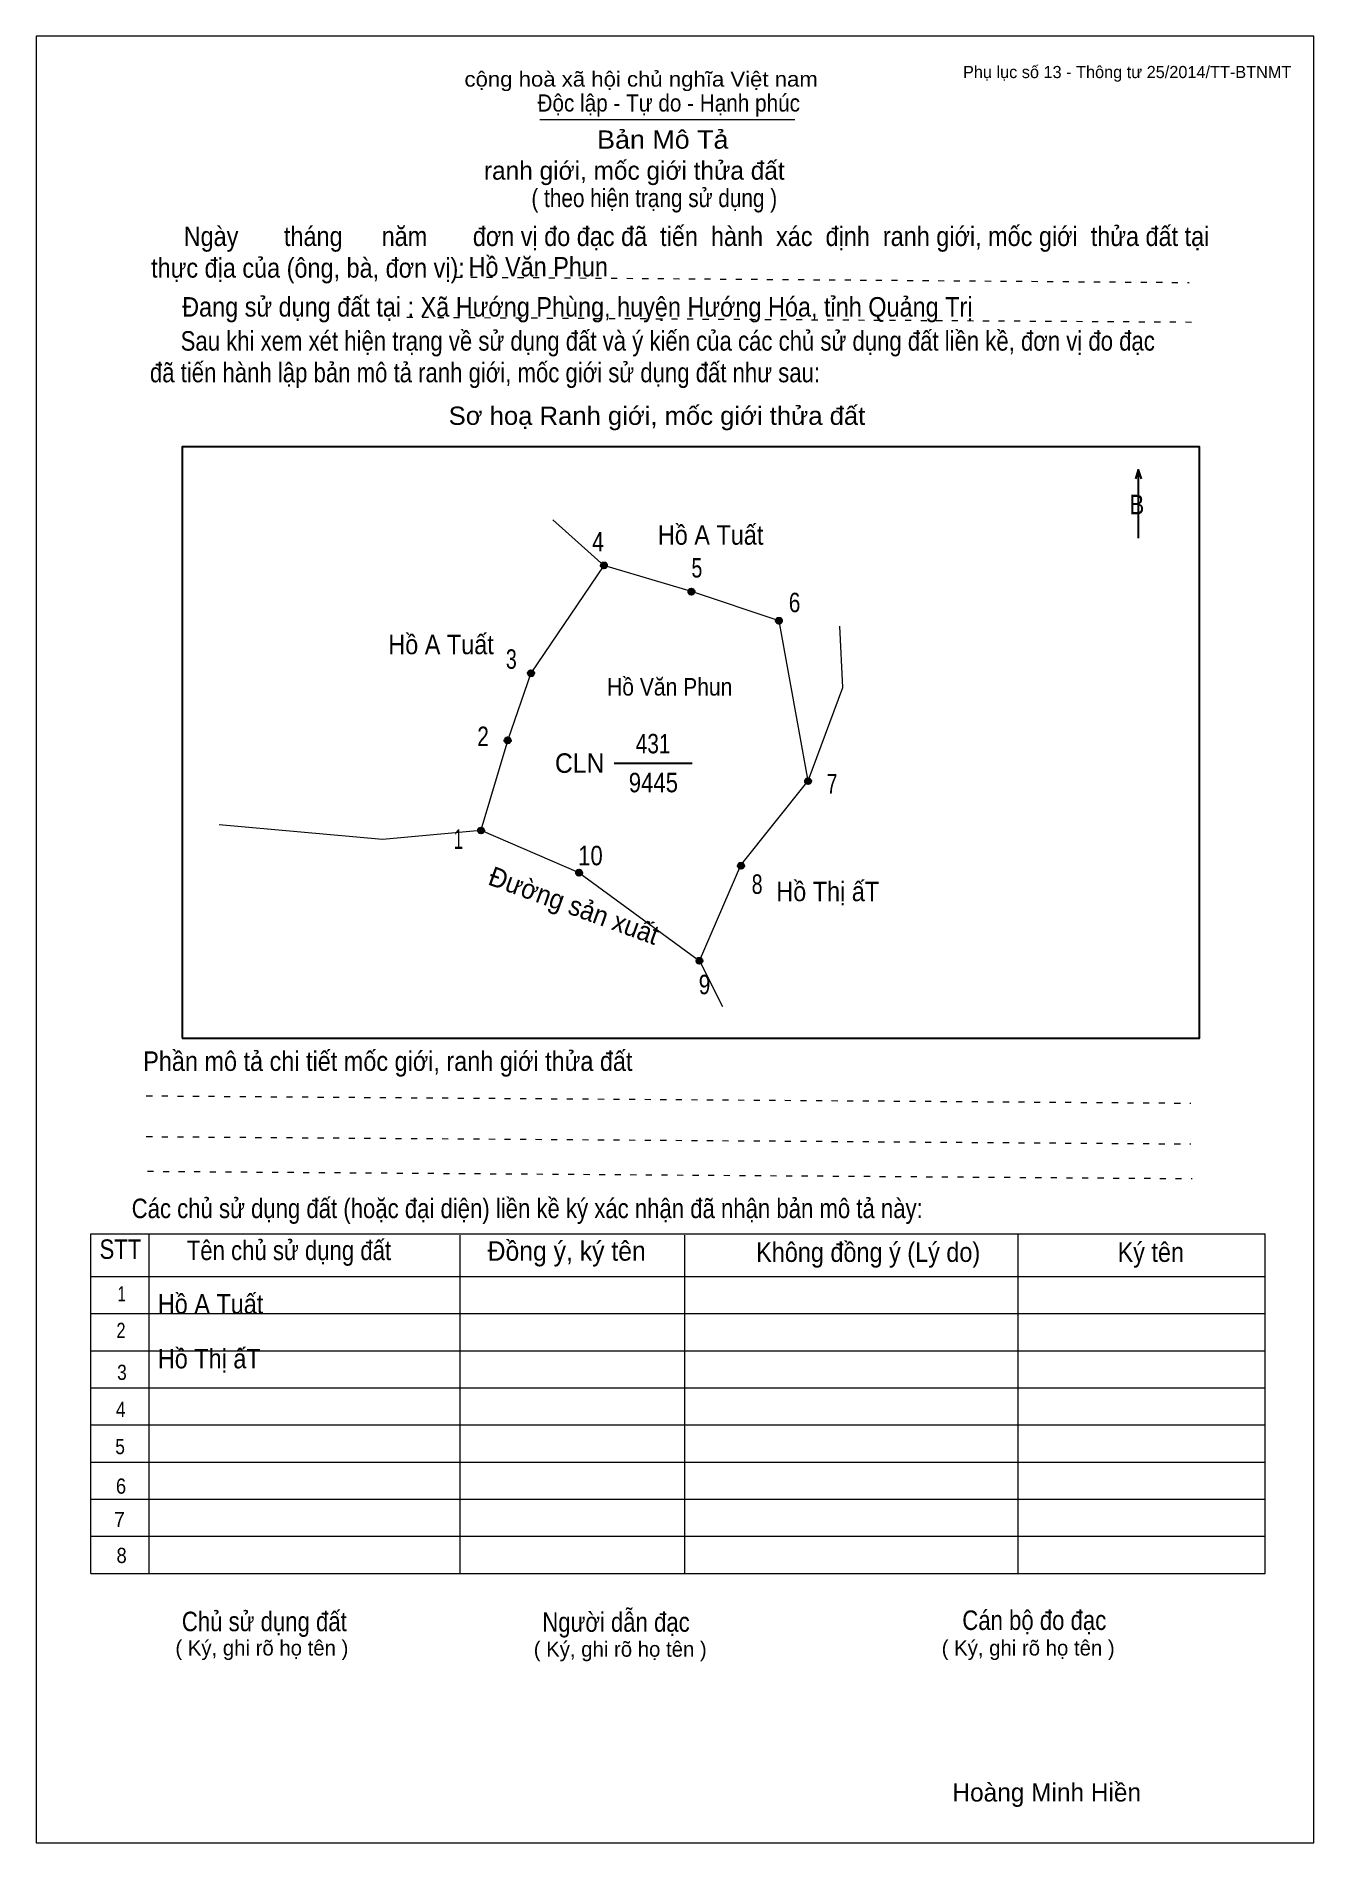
# Model space of a CAD drawing. Header units: centimetres. Extents: x 0 to 21, y 0 to 29.7.
import ezdxf
from ezdxf.enums import TextEntityAlignment as Align

# ---------------------------------------------------------------- set-up
doc = ezdxf.new("R2010")
doc.units = ezdxf.units.CM
doc.header["$LTSCALE"] = 0.13
doc.linetypes.add('DOTTED', pattern=[1.5, 0.3, -1.2])
for name, color, linetype, lineweight in [('1', 7, 'Continuous', 13), ('32', 7, 'Continuous', 25), ('33', 7, 'Continuous', 25), ('61', 7, 'Continuous', 13), ('62', 7, 'Continuous', 13)]:
    doc.layers.add(name, color=color, linetype=linetype, lineweight=lineweight)
for name, color, linetype in [('34', 7, 'Continuous'), ('45', 7, 'Continuous'), ('63', 7, 'Continuous')]:
    doc.layers.add(name, color=color, linetype=linetype)

msp = doc.modelspace()

# ---------------------------------------------------------------- hatches: boundary and pattern name
at = {"layer": '32'}
for points in [[(9.3812, 21, 1), (9.2812, 21, 1)], [(10.8195, 20.5685, 1), (10.7195, 20.5685, 1)], [(12.2577, 20.0891, 1), (12.1577, 20.0891, 1)], [(8.1827, 19.2261, 1), (8.0827, 19.2261, 1)], [(7.7991, 18.1235, 1), (7.6991, 18.1235, 1)], [(12.7372, 17.4523, 1), (12.6372, 17.4523, 1)], [(7.3633, 16.6421, 1), (7.2633, 16.6421, 1)], [(11.6345, 16.062, 1), (11.5345, 16.062, 1)], [(8.9732, 15.9483, 1), (8.8732, 15.9483, 1)], [(10.9523, 14.5, 1), (10.8523, 14.5, 1)]]:
    msp.add_hatch(color=256, dxfattribs=at).paths.add_polyline_path(points)

# ---------------------------------------------------------------- linework, layer by layer
at = {"layer": '1'}
msp.add_lwpolyline([(21, 0), (21, 29.7), (0, 29.7), (0, 0)], close=True, dxfattribs=at)
at = {"layer": '32'}
for centre in [(9.3312, 21), (10.7695, 20.5685), (12.2077, 20.0891), (8.1327, 19.2261), (7.7491, 18.1235), (12.6872, 17.4523), (7.3133, 16.6421), (11.5845, 16.062), (8.9232, 15.9483), (10.9023, 14.5)]:
    msp.add_circle(centre, 0.05, dxfattribs=at)
at = {"layer": '33'}
msp.add_line((9.5, 17.75), (10.78, 17.75), dxfattribs=at)
at = {"layer": '61'}
for p, q in [((8.49, 21.75), (9.33, 21)), ((10.9, 14.5), (11.28, 13.75))]:
    msp.add_line(p, q, dxfattribs=at)
for points in [[(9.33, 21), (8.13, 19.23), (7.75, 18.13), (7.31, 16.65)], [(12.69, 17.46), (12.21, 20.09), (10.77, 20.57), (9.33, 21)], [(12.69, 17.46), (13.26, 18.99), (13.21, 20)], [(10.9, 14.5), (11.58, 16.07), (12.69, 17.46)], [(3.01, 16.74), (5.69, 16.5), (7.31, 16.65)], [(7.31, 16.65), (8.92, 15.95), (10.9, 14.5)]]:
    msp.add_lwpolyline(points, dxfattribs=at)
at = {"layer": '62'}
for p, q in [((8.28, 28.33), (12.47, 28.33)), ((0.9, 10.01), (20.2, 10.01)), ((0.9, 4.43), (0.9, 10.01)), ((1.86, 4.43), (1.86, 10.01)), ((6.97, 4.43), (6.97, 9.99)), ((10.66, 4.43), (10.66, 9.99)), ((16.14, 4.43), (16.14, 10.01)), ((20.2, 4.43), (20.2, 10.01)), ((0.9, 9.31), (20.2, 9.31)), ((0.9, 8.7), (20.2, 8.7)), ((0.9, 8.09), (20.2, 8.09)), ((0.9, 7.48), (20.2, 7.48)), ((0.9, 6.87), (20.2, 6.87)), ((0.9, 6.26), (20.2, 6.26)), ((0.9, 5.65), (20.2, 5.65)), ((0.9, 5.04), (20.2, 5.04)), ((0.9, 4.43), (20.2, 4.43))]:
    msp.add_line(p, q, dxfattribs=at)
at = {"layer": '62', "linetype": 'DOTTED'}
for p, q in [((6.89, 25.74), (18.95, 25.65)), ((6.09, 25.08), (19.04, 25)), ((1.81, 12.28), (18.98, 12.16)), ((1.81, 11.61), (18.98, 11.49)), ((1.83, 11.04), (19, 10.92))]:
    msp.add_line(p, q, dxfattribs=at)
at = {"layer": '62', "lineweight": 25}
for p, q in [((18.11, 22.58), (18.11, 21.45)), ((18.11, 22.57), (18.07, 22.42)), ((18.11, 22.57), (18.16, 22.42))]:
    msp.add_line(p, q, dxfattribs=at)
msp.add_lwpolyline([(2.4, 13.23), (19.12, 13.23), (19.12, 22.95), (2.4, 22.95)], close=True, dxfattribs=at)

# ---------------------------------------------------------------- texts
at = {"layer": '32'}
for s, width, p in [('4', 0.8, (9.235, 21.23)), ('5', 0.75, (10.86, 20.8)), ('6', 0.8, (12.465, 20.23)), ('3', 0.75, (7.81, 19.3)), ('2', 0.8, (7.345, 18.03)), ('7', 0.75, (13.08, 17.25)), ('1', 0.65, (6.94, 16.34)), ('10', 0.85, (9.11, 16.07)), ('8', 0.75, (11.85, 15.6)), ('9', 0.8, (10.985, 13.95))]:
    msp.add_text(s, height=0.32, dxfattribs=dict(at, width=width)).set_placement(p, align=Align.CENTER)
at = {"layer": '33'}
for s, width, p in [('Hồ A Tuất', 0.9, (11.085, 21.34)), ('Hồ A Tuất', 0.9, (6.655, 19.54)), ('431', 0.8, (10.14, 17.91)), ('9445', 0.85, (10.145, 17.27)), ('Hồ Thị ấT', 0.9, (13.01, 15.48))]:
    msp.add_text(s, height=0.32, dxfattribs=dict(at, width=width)).set_placement(p, align=Align.CENTER)
at = {"layer": '33', "width": 0.95}
msp.add_text('CLN', height=0.32, dxfattribs=at).set_placement((9.34, 17.59), align=Align.RIGHT)
msp.add_text('Đường sản xuất', height=0.3197, rotation=340, dxfattribs=at).set_placement((8.7853, 15.2585), align=Align.CENTER)
at = {"layer": '34', "width": 0.9}
for s, p in [(' Hồ Văn Phun', (7, 25.75)), ('Hồ A Tuất', (2, 8.7)), ('Hồ Thị ấT', (2, 7.8))]:
    msp.add_text(s, height=0.32, dxfattribs=at).set_placement(p)
at = {"layer": '45', "width": 0.9}
msp.add_text(' Hồ Văn Phun', height=0.2876, dxfattribs=at).set_placement((10.365, 18.86), align=Align.CENTER)
at = {"layer": '62'}
for s, height, width, p in [('cộng hoà xã hội chủ nghĩa Việt nam', 0.2474, 1.1, (7.04, 28.87)), ('Độc lập - Tự do - Hạnh phúc', 0.2828, 0.9, (8.24, 28.46)), ('Bản Mô Tả', 0.3, 1.1, (9.22, 27.85)), ('( theo hiện trạng sử dụng )', 0.3, 0.85, (8.14, 26.89)), ('     Ngày       tháng      năm       đơn vị đo đạc đã  tiến  hành  xác  định  ranh giới, mốc giới  thửa đất tại ', 0.32, 0.9, (1.89, 26.25)), ('thực địa của (ông, bà, đơn vị): ', 0.32, 0.9, (1.89, 25.73)), ('Đang sử dụng đất tại : Xã Hướng Phùng, huyện Hướng Hóa, tỉnh Quảng Trị', 0.32, 0.9, (2.4, 25.09)), ('     Sau khi xem xét hiện trạng về sử dụng đất và ý kiến của các chủ sử dụng đất liền kề, đơn vị đo đạc ', 0.32, 0.85, (1.87, 24.53)), ('đã tiến hành lập bản mô tả ranh giới, mốc giới sử dụng đất như sau:', 0.32, 0.85, (1.87, 24.01)), ('Sơ hoạ Ranh giới, mốc giới thửa đất', 0.3, 1.05, (6.78, 23.31)), ('B', 0.32, 0.85, (17.97, 21.84)), ('Phần mô tả chi tiết mốc giới, ranh giới thửa đất ', 0.32, 0.9, (1.76, 12.69)), ('Các chủ sử dụng đất (hoặc đại diện) liền kề ký xác nhận đã nhận bản mô tả này:', 0.32, 0.85, (1.57, 10.27))]:
    msp.add_text(s, height=height, dxfattribs=dict(at, width=width)).set_placement(p)
msp.add_text('ranh giới, mốc giới thửa đất', height=0.3, dxfattribs=at).set_placement((7.36, 27.34))
for s, height, width, p in [('STT', 0.32, 0.85, (1.385, 9.6)), ('Tên chủ sử dụng đất', 0.32, 0.85, (4.155, 9.58)), ('Đồng ý, ký tên', 0.32, 0.95, (8.72, 9.57)), ('Không đồng ý (Lý do)', 0.32, 0.9, (13.675, 9.55)), ('Ký tên', 0.32, 0.9, (18.32, 9.55)), ('1', 0.25, 0.7, (1.405, 8.9)), ('2', 0.25, 0.8, (1.395, 8.3)), ('3', 0.25, 0.85, (1.41, 7.61)), ('4', 0.25, 0.85, (1.39, 7)), ('5', 0.25, 0.85, (1.38, 6.39)), ('6', 0.25, 0.9, (1.395, 5.74)), ('7', 0.25, 0.95, (1.37, 5.19)), ('8', 0.25, 0.9, (1.405, 4.6)), ('Người dẫn đạc', 0.32, 0.85, (9.53, 3.47)), ('Chủ sử dụng đất', 0.32, 0.85, (3.75, 3.48)), ('Cán bộ đo đạc', 0.32, 0.85, (16.405, 3.5))]:
    msp.add_text(s, height=height, dxfattribs=dict(at, width=width)).set_placement(p, align=Align.CENTER)
for p in [(3.71, 3.08), (9.6, 3.06), (16.305, 3.08)]:
    msp.add_text('( Ký, ghi rõ họ tên )', height=0.25, dxfattribs=at).set_placement(p, align=Align.CENTER)
at = {"layer": '63'}
msp.add_text('Phụ lục số 13 - Thông tư 25/2014/TT-BTNMT', height=0.2, dxfattribs=at).set_placement((20.63, 29.01), align=Align.RIGHT)
msp.add_text('Hoàng Minh Hiền', height=0.3, dxfattribs=at).set_placement((16.61, 0.68), align=Align.CENTER)

doc.saveas('drawing.dxf')
